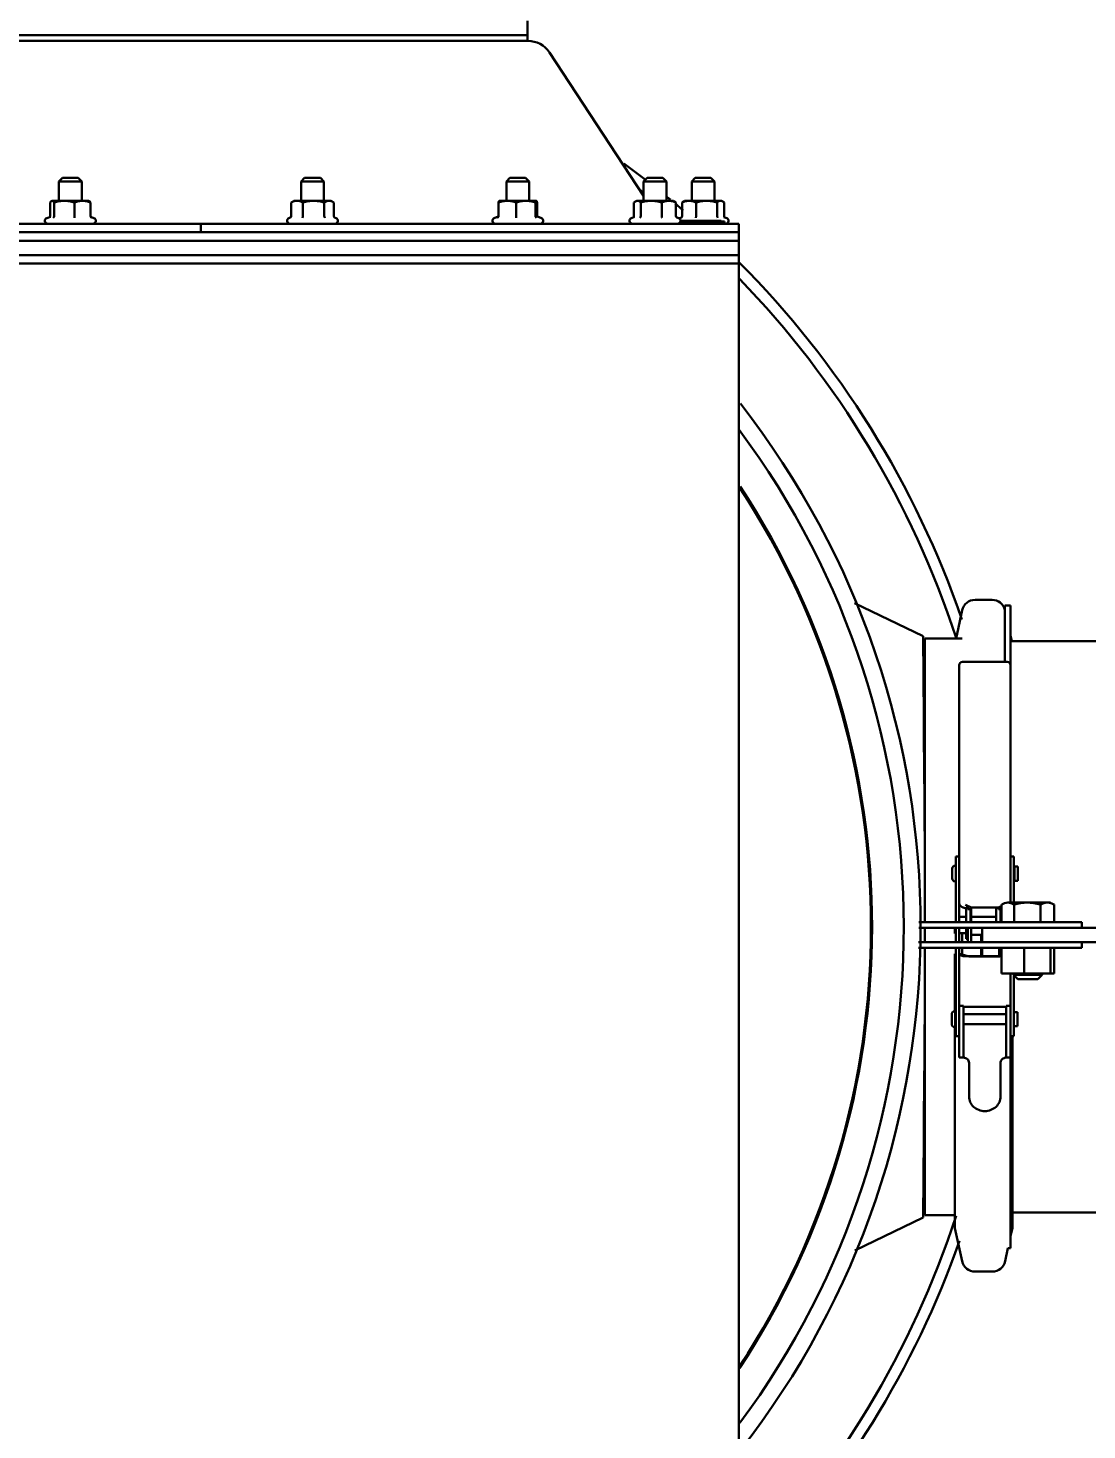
# Model space of a CAD drawing. Header units: millimetres. Extents: x 6781 to 13993, y -7973 to 4183.
# Drawn here: x 7442 to 7812.7, y -7723.7 to -7232.8 of the extents above; entities that cross this region are included whole.
import ezdxf

# ---------------------------------------------------------------- set-up
doc = ezdxf.new("R2010")
doc.units = ezdxf.units.MM
doc.header["$LTSCALE"] = 307.34
doc.header["$PDMODE"] = 3
doc.header["$PDSIZE"] = 8
doc.layers.get('0').update_dxf_attribs({"linetype": 'CONTINUOUS'})
doc.layers.get('Defpoints').update_dxf_attribs({"linetype": 'CONTINUOUS'})
doc.styles.get("Standard").update_dxf_attribs({"font": 'calibri.ttf'})
doc.dimstyles.get("Standard").update_dxf_attribs({"dimtxt": 35, "dimasz": 35, "dimexe": 1.5, "dimexo": 1, "dimtad": 1, "dimdsep": 46, "dimtxsty": 'Standard', "dimblk": '_FILLED', "dimblk1": '_FILLED', "dimblk2": '_FILLED', "dimcen": 0.09, "dimazin": 2, "dimtol": 1, "dimtp": 0.01, "dimtm": 0.01, "dimtfac": 1, "dimtofl": 0, "dimtmove": 0, "dimatfit": 3, "dimldrblk": '_FILLED', "dimfxl": 1, "dimtolj": 1, "dimarcsym": 0})

# ---------------------------------------------------------------- blocks, each defined once
blk = doc.blocks.new('_FILLED')
at = {"color": 0, "linetype": 'ByBlock'}
blk.add_solid([(0, 0), (-1, 0.214), (-1, -0.214)], dxfattribs=at)
blk = doc.blocks.new('*D1042')
at = {"color": 0, "linetype": 'Continuous', "lineweight": -2}
for p, q in [((7774.38, -7135.33), (6961.27, -7135.33)), ((6962.77, -7170.33), (6962.77, -7446.3)), ((6962.77, -7759.38), (6962.77, -7483.41)), ((7466.8, -7794.38), (6961.27, -7794.38))]:
    blk.add_line(p, q, dxfattribs=at)
at = {"layer": 'Defpoints', "color": 0}
for p in [(6962.77, -7135.33), (7775.38, -7135.33), (7467.8, -7794.38)]:
    blk.add_point(p, dxfattribs=at)
at = {"color": 0, "linetype": 'ByBlock', "lineweight": -2, "xscale": 35, "yscale": 35, "zscale": 35}
for p, rotation in [((6962.77, -7135.33), 90), ((6962.77, -7794.38), 270)]:
    blk.add_blockref('_FILLED', p, dxfattribs=dict(at, rotation=rotation))
at = {"color": 0, "lineweight": 30, "insert": (6962.77, -7464.85), "char_height": 35, "attachment_point": 5}
blk.add_mtext('\\A1;\\A1;BVNO-660', dxfattribs=at)
blk = doc.blocks.new('*D1043')
at = {"color": 0, "linetype": 'Continuous', "lineweight": -2}
for p, q in [((7831.24, -7135.33), (8191.96, -7135.33)), ((8190.46, -7170.33), (8190.46, -7488.05)), ((8190.46, -7842.54), (8190.46, -7524.81)), ((7457.95, -7877.54), (8191.96, -7877.54))]:
    blk.add_line(p, q, dxfattribs=at)
at = {"layer": 'Defpoints', "color": 0}
for p in [(7830.24, -7135.33), (8190.46, -7135.33), (7456.95, -7877.54)]:
    blk.add_point(p, dxfattribs=at)
at = {"color": 0, "linetype": 'ByBlock', "lineweight": -2, "xscale": 35, "yscale": 35, "zscale": 35}
for p, rotation in [((8190.46, -7135.33), 90), ((8190.46, -7877.54), 270)]:
    blk.add_blockref('_FILLED', p, dxfattribs=dict(at, rotation=rotation))
at = {"color": 0, "lineweight": 30, "insert": (8190.46, -7506.43), "char_height": 35, "attachment_point": 5}
blk.add_mtext('\\A1;\\A1;742', dxfattribs=at)

msp = doc.modelspace()

# ---------------------------------------------------------------- linework, layer by layer
at = {"color": 7, "linetype": 'Continuous', "lineweight": 30}
for p, q in [((7616.81696, -7237.32566), (7616.81696, -7230.32566)), ((7296.81696, -7235.32566), (7616.81696, -7235.32566)), ((7616.96017, -7237.32566), (7296.67374, -7237.32566)), ((7624.48299, -7241.38529), (7657.45627, -7291.59461)), ((7454.06696, -7285.32566), (7452.81696, -7286.57566)), ((7460.81696, -7286.57566), (7452.81696, -7286.57566)), ((7452.81696, -7286.57566), (7452.81696, -7293.32566)), ((7459.56696, -7285.32566), (7454.06696, -7285.32566)), ((7459.56696, -7285.32566), (7460.81696, -7286.57566)), ((7460.81696, -7286.57566), (7460.81696, -7293.32566)), ((7538.83134, -7285.32566), (7537.58134, -7286.57566)), ((7545.58134, -7286.57566), (7537.58134, -7286.57566)), ((7537.58134, -7286.57566), (7537.58134, -7293.32566)), ((7544.33134, -7285.32566), (7538.83134, -7285.32566)), ((7544.33134, -7285.32566), (7545.58134, -7286.57566)), ((7545.58134, -7286.57566), (7545.58134, -7293.32566)), ((7610.69111, -7285.32566), (7609.44111, -7286.57566)), ((7617.44111, -7286.57566), (7609.44111, -7286.57566)), ((7609.44111, -7286.57566), (7609.44111, -7293.32566)), ((7616.19111, -7285.32566), (7610.69111, -7285.32566)), ((7616.19111, -7285.32566), (7617.44111, -7286.57566)), ((7617.44111, -7286.57566), (7617.44111, -7293.32566)), ((7658.70627, -7285.32566), (7657.45627, -7286.57566)), ((7665.45627, -7286.57566), (7657.45627, -7286.57566)), ((7657.45627, -7286.57566), (7657.45627, -7293.32566)), ((7664.20627, -7285.32566), (7658.70627, -7285.32566)), ((7664.20627, -7285.32566), (7665.45627, -7286.57566)), ((7665.45627, -7286.57566), (7665.45627, -7293.32566)), ((7675.56696, -7285.32566), (7674.31696, -7286.57566)), ((7682.31696, -7286.57566), (7674.31696, -7286.57566)), ((7674.31696, -7286.57566), (7674.31696, -7293.32566)), ((7681.06696, -7285.32566), (7675.56696, -7285.32566)), ((7681.06696, -7285.32566), (7682.31696, -7286.57566)), ((7682.31696, -7286.57566), (7682.31696, -7293.32566)), ((7449.72576, -7298.71859), (7449.72576, -7293.90621)), ((7450.31695, -7293.32566), (7450.19814, -7293.39425)), ((7463.31695, -7293.32566), (7450.31695, -7293.32566)), ((7451.14152, -7298.71859), (7451.14152, -7293.90621)), ((7458.23271, -7298.71859), (7458.23271, -7293.90621)), ((7463.31695, -7293.32566), (7463.43577, -7293.39425)), ((7463.90815, -7298.71859), (7463.90815, -7293.90621)), ((7534.08878, -7293.90621), (7534.31015, -7293.77074)), ((7534.08878, -7298.71859), (7534.08878, -7293.90621)), ((7535.08133, -7293.32566), (7534.31016, -7293.77089)), ((7548.08133, -7293.32566), (7535.08133, -7293.32566)), ((7538.21746, -7298.71859), (7538.21746, -7293.90621)), ((7545.71002, -7298.71859), (7545.71002, -7293.90621)), ((7548.08133, -7293.32566), (7548.85251, -7293.77089)), ((7549.07389, -7293.90621), (7548.85252, -7293.77074)), ((7549.07389, -7298.71859), (7549.07389, -7293.90621)), ((7606.68787, -7298.71859), (7606.68787, -7293.90621)), ((7606.94111, -7293.32566), (7606.92421, -7293.33541)), ((7619.92425, -7293.32566), (7606.94111, -7293.32566)), ((7612.90092, -7298.71859), (7612.90092, -7293.90621)), ((7619.65416, -7298.71859), (7619.65416, -7293.90621)), ((7619.95801, -7293.33556), (7619.92425, -7293.32566)), ((7620.19435, -7298.71859), (7620.19435, -7293.90621)), ((7654.10474, -7298.71859), (7654.10474, -7293.90621)), ((7654.95627, -7293.32566), (7654.60715, -7293.52722)), ((7667.95627, -7293.32566), (7654.95627, -7293.32566)), ((7656.47047, -7298.71859), (7656.47047, -7293.90621)), ((7663.82201, -7298.71859), (7663.82201, -7293.90621)), ((7667.95628, -7293.32566), (7668.3054, -7293.52722)), ((7668.80781, -7298.71859), (7668.80781, -7293.90621)), ((7670.94614, -7298.71859), (7670.94614, -7293.90621)), ((7671.81696, -7293.32566), (7671.43715, -7293.54494)), ((7684.81696, -7293.32566), (7671.81696, -7293.32566)), ((7675.85764, -7298.71859), (7675.85764, -7293.90621)), ((7683.22845, -7298.71859), (7683.22845, -7293.90621)), ((7684.81696, -7293.32566), (7685.19677, -7293.54494)), ((7685.68778, -7298.71859), (7685.68778, -7293.90621)), ((7449.85957, -7298.89213), (7448.57058, -7299.36128)), ((7449.85986, -7298.89307), (7449.86272, -7298.89202)), ((7463.97459, -7298.96502), (7465.06332, -7299.36128)), ((7549.24044, -7299.14753), (7549.82771, -7299.36128)), ((7606.59381, -7298.85206), (7605.19474, -7299.36128)), ((7606.595, -7298.8519), (7606.59388, -7298.85231)), ((7606.67718, -7298.80802), (7606.595, -7298.8519)), ((7620.28722, -7298.8519), (7620.28833, -7298.85231)), ((7620.28841, -7298.85206), (7621.68748, -7299.36128)), ((7654.25086, -7298.9824), (7653.2099, -7299.36128)), ((7668.98864, -7299.10141), (7669.70265, -7299.36128)), ((7670.75026, -7299.1139), (7670.07059, -7299.36128)), ((7685.55448, -7298.99492), (7685.55511, -7298.99515)), ((7685.55521, -7298.99435), (7686.56333, -7299.36128)), ((7690.81696, -7301.32566), (7222.81696, -7301.32566)), ((7502.46809, -7301.32566), (7502.46809, -7304.32566)), ((7533.73402, -7299.21604), (7533.33496, -7299.36128)), ((7533.68315, -7299.23954), (7533.7058, -7299.23084)), ((7669.10725, -7299.19356), (7669.20579, -7299.23953)), ((7670.34258, -7300.52566), (7685.81571, -7300.52566)), ((7670.36311, -7300.32566), (7684.66904, -7300.32566)), ((7670.5471, -7299.23954), (7670.63725, -7299.19841)), ((7678.9281, -7300.32566), (7678.9281, -7300.52566)), ((7679.75583, -7301.32566), (7679.75583, -7300.52566)), ((7684.66904, -7300.32566), (7684.66904, -7300.52566)), ((7685.81571, -7301.32566), (7685.81571, -7300.52566)), ((7690.81696, -7312.32566), (7690.81696, -7301.32566)), ((7222.81696, -7304.32566), (7690.81696, -7304.32566)), ((7222.81696, -7307.32566), (7690.81696, -7307.32566)), ((7690.82467, -7312.32566), (7222.80924, -7312.32566)), ((7690.82467, -7312.32566), (7690.82467, -7315.32566)), ((7222.80924, -7315.32566), (7690.82467, -7315.32566)), ((7690.81696, -7776.27435), (7690.81696, -7315.32566)), ((7731.25805, -7434.16097), (7755.32444, -7445.73358)), ((7779.52521, -7433.04897), (7773.5087, -7433.04897)), ((7785.96696, -7435.03606), (7783.96696, -7435.03606)), ((7783.96696, -7435.03606), (7783.96696, -7454.77374)), ((7785.96696, -7435.03606), (7785.96696, -7522.86488)), ((7766.84354, -7446.53602), (7769.01613, -7436.66061)), ((7755.32457, -7445.73364), (7755.79839, -7502.76552)), ((7786.3899, -7447.443), (7785.96696, -7445.52051)), ((7768.96696, -7446.53602), (7755.96696, -7446.53602)), ((7755.96696, -7446.53602), (7755.96696, -7545.88462)), ((7767.92205, -7545.88462), (7767.92205, -7455.89383)), ((7769.12205, -7454.77374), (7784.72205, -7454.77374)), ((7785.92205, -7539.03067), (7785.92205, -7455.89383)), ((7766.72205, -7522.86488), (7767.92205, -7522.86488)), ((7766.72205, -7522.86488), (7766.72205, -7545.88462)), ((7785.92205, -7522.86488), (7787.12205, -7522.86488)), ((7787.12205, -7539.03165), (7787.12205, -7522.86488)), ((7765.52205, -7527.11488), (7765.52205, -7530.61488)), ((7766.52205, -7526.11488), (7766.67205, -7526.11488)), ((7766.67205, -7526.11488), (7766.7074, -7526.12952)), ((7787.27205, -7527.11488), (7787.12205, -7527.11488)), ((7787.27205, -7527.11488), (7787.3074, -7527.10023)), ((7787.3074, -7527.10023), (7787.32205, -7527.06488)), ((7787.33669, -7526.37952), (7787.32205, -7526.41488)), ((7787.32205, -7526.41488), (7787.32205, -7531.31488)), ((7787.37205, -7526.36488), (7787.33669, -7526.37952)), ((7788.47205, -7526.36488), (7787.37205, -7526.36488)), ((7788.5074, -7526.37952), (7788.47205, -7526.36488)), ((7788.52205, -7526.41488), (7788.5074, -7526.37952)), ((7788.52205, -7531.31488), (7788.52205, -7526.41488)), ((7766.52205, -7531.61488), (7766.67205, -7531.61488)), ((7766.67205, -7531.61488), (7766.7074, -7531.60023)), ((7787.27205, -7530.61488), (7787.12205, -7530.61488)), ((7787.27205, -7530.61488), (7787.3074, -7530.62952)), ((7787.3074, -7530.62952), (7787.32205, -7530.66488)), ((7787.33669, -7531.35023), (7787.32205, -7531.31488)), ((7787.37205, -7531.36488), (7787.33669, -7531.35023)), ((7788.47205, -7531.36488), (7787.37205, -7531.36488)), ((7788.5074, -7531.35023), (7788.47205, -7531.36488)), ((7788.52205, -7531.31488), (7788.5074, -7531.35023)), ((7791.78277, -7539.03303), (7784.9506, -7539.0297)), ((7767.97205, -7544.01506), (7767.93669, -7544.00041)), ((7770.39769, -7544.01506), (7767.97205, -7544.01506)), ((7769.39944, -7540.75754), (7769.39825, -7540.75724)), ((7770.39769, -7540.64323), (7770.39769, -7545.86212)), ((7770.92205, -7541.02047), (7770.92205, -7541.35472)), ((7771.89769, -7541.35472), (7770.92205, -7541.35472)), ((7771.89769, -7545.86212), (7771.89769, -7541.35472)), ((7772.12205, -7545.88462), (7772.12205, -7540.72822)), ((7780.89769, -7544.01506), (7772.12205, -7544.01506)), ((7772.51096, -7540.8064), (7781.33314, -7540.8064)), ((7780.89769, -7540.8064), (7780.89769, -7545.86212)), ((7781.72205, -7540.72822), (7781.72205, -7541.35472)), ((7782.39769, -7541.35472), (7781.72205, -7541.35472)), ((7782.39769, -7545.86212), (7782.39769, -7541.35472)), ((7782.73596, -7539.741), (7782.84774, -7539.67444)), ((7782.73596, -7539.741), (7782.73596, -7545.87646)), ((7787.16525, -7539.74747), (7787.16525, -7545.88294)), ((7775.97101, -7547.88462), (7753.78937, -7547.88462)), ((7766.45432, -7549.83191), (7766.45432, -7547.88462)), ((7766.72205, -7547.88462), (7766.72205, -7552.88462)), ((7767.92205, -7547.88462), (7767.92205, -7552.88462)), ((7770.39769, -7547.88462), (7770.39769, -7551.76506)), ((7770.92205, -7547.97929), (7770.92205, -7552.81272)), ((7772.12205, -7552.81272), (7772.12205, -7547.88462)), ((7777.97101, -7547.89261), (7775.97101, -7547.89101)), ((7775.97101, -7547.89101), (7775.97101, -7552.89101)), ((7753.71683, -7552.88462), (7775.97101, -7552.88462)), ((7766.45432, -7549.83191), (7766.72205, -7549.82219)), ((7767.92205, -7549.77865), (7769.01613, -7549.73894)), ((7768.01696, -7549.83465), (7767.92205, -7549.83449)), ((7770.39769, -7549.74826), (7768.01696, -7549.83465)), ((7768.96696, -7549.80018), (7768.96696, -7552.88462)), ((7770.92205, -7551.76506), (7770.39769, -7551.76506)), ((7775.97101, -7550.32274), (7772.12205, -7550.32274)), ((7775.63362, -7550.32274), (7775.63362, -7552.88462)), ((7777.97101, -7552.8926), (7775.97101, -7552.89101)), ((7755.96696, -7554.88462), (7755.96696, -7648.53602)), ((7766.45432, -7556.9723), (7766.72205, -7556.96867)), ((7766.72205, -7557.04749), (7766.45432, -7556.9723)), ((7766.45432, -7556.9723), (7766.45432, -7577.10954)), ((7766.72205, -7554.88462), (7766.72205, -7585.85954)), ((7767.92205, -7585.85954), (7767.92205, -7554.88462)), ((7767.92205, -7556.95235), (7768.01696, -7556.95106)), ((7769.01613, -7557.69177), (7767.92205, -7557.3845)), ((7768.01696, -7556.95106), (7770.57876, -7557.67053)), ((7768.96696, -7554.88462), (7768.96696, -7557.21786)), ((7779.52521, -7557.81606), (7773.5087, -7557.81606)), ((7773.5087, -7557.91491), (7779.52521, -7557.91491)), ((7775.63362, -7554.88462), (7775.63362, -7557.81606)), ((7775.96696, -7557.81606), (7775.96696, -7554.88462)), ((7781.96696, -7554.88462), (7781.96696, -7557.73549)), ((7782.45515, -7557.67053), (7782.75639, -7557.58593)), ((7782.75639, -7554.87974), (7782.75639, -7563.87973)), ((7790.72793, -7554.88456), (7790.72793, -7563.88455)), ((7782.75639, -7563.87973), (7790.72793, -7563.88455)), ((7785.92205, -7563.88165), (7785.92205, -7585.85954)), ((7786.97101, -7564.37663), (7786.97101, -7563.87663)), ((7789.36981, -7564.38004), (7786.97101, -7564.37664)), ((7786.97101, -7564.37664), (7788.47101, -7565.87663)), ((7787.12205, -7585.85954), (7787.12205, -7564.52767)), ((7790.15017, -7565.87902), (7788.47316, -7565.87663)), ((7793.15061, -7564.38051), (7789.36981, -7564.38004)), ((7765.32205, -7578.10954), (7765.32205, -7581.60954)), ((7766.32205, -7577.10954), (7766.47205, -7577.10954)), ((7766.47205, -7577.10954), (7766.5074, -7577.12418)), ((7766.5074, -7577.12418), (7766.52205, -7577.15954)), ((7766.52205, -7582.55954), (7766.52205, -7577.15954)), ((7766.53669, -7578.09489), (7766.52205, -7578.05954)), ((7766.57205, -7578.10954), (7766.53669, -7578.09489)), ((7766.72205, -7578.10954), (7766.57205, -7578.10954)), ((7769.41061, -7575.18913), (7767.92205, -7575.18913)), ((7769.41061, -7592.7615), (7769.41061, -7575.18913)), ((7784.41061, -7578.10954), (7769.41061, -7578.10954)), ((7769.91061, -7575.56821), (7783.91061, -7575.56821)), ((7785.91061, -7575.18913), (7784.41061, -7575.18913)), ((7784.41061, -7575.18913), (7784.41061, -7592.7615)), ((7787.17205, -7577.35954), (7787.13669, -7577.37418)), ((7788.27205, -7577.35954), (7787.17205, -7577.35954)), ((7788.3074, -7577.37418), (7788.27205, -7577.35954)), ((7788.32205, -7577.40954), (7788.3074, -7577.37418)), ((7788.32205, -7582.30954), (7788.32205, -7577.40954)), ((7766.32205, -7582.60954), (7766.47205, -7582.60954)), ((7766.45432, -7582.60954), (7766.45432, -7652.99275)), ((7766.47205, -7582.60954), (7766.5074, -7582.59489)), ((7766.5074, -7582.59489), (7766.52205, -7582.55954)), ((7766.53669, -7581.62418), (7766.52205, -7581.65954)), ((7766.57205, -7581.60954), (7766.53669, -7581.62418)), ((7766.72205, -7581.60954), (7766.57205, -7581.60954)), ((7784.41061, -7581.60954), (7769.41061, -7581.60954)), ((7787.17205, -7582.35954), (7787.13669, -7582.34489)), ((7788.27205, -7582.35954), (7787.17205, -7582.35954)), ((7788.3074, -7582.34489), (7788.27205, -7582.35954)), ((7788.32205, -7582.30954), (7788.3074, -7582.34489)), ((7766.72205, -7585.85954), (7767.92205, -7585.85954)), ((7767.91061, -7585.85476), (7767.91061, -7593.31586)), ((7785.91061, -7593.31586), (7785.91061, -7585.85954)), ((7785.92205, -7585.85954), (7787.12205, -7585.85954)), ((7785.96696, -7585.85954), (7785.96696, -7660.0371)), ((7786.57959, -7585.85954), (7786.57959, -7652.99275)), ((7755.79335, -7593.23201), (7755.3246, -7649.33839)), ((7767.91061, -7593.31586), (7769.91061, -7593.31586)), ((7783.91061, -7593.31586), (7785.91061, -7593.31586)), ((7771.41061, -7595.18207), (7771.41061, -7606.96041)), ((7782.41061, -7606.96041), (7782.41061, -7595.18207)), ((7755.32444, -7649.33846), (7731.47984, -7660.80443)), ((7766.45432, -7648.53602), (7755.96696, -7648.53602)), ((7766.45432, -7652.99275), (7769.01613, -7664.63734)), ((7786.57959, -7652.99275), (7785.96696, -7655.77744)), ((7785.03008, -7660.03598), (7784.01778, -7664.63734)), ((7785.03008, -7660.03598), (7785.96696, -7660.03598)), ((7773.5087, -7668.24897), (7779.52521, -7668.24897))]:
    msp.add_line(p, q, dxfattribs=at)
at = {"linetype": 'Continuous', "lineweight": 30}
for p, q in [((7786.41037, -7447.53605), (7855.9456, -7447.53605)), ((7798.80318, -7539.02996), (7791.78277, -7539.03303)), ((7799.81414, -7539.0279), (7798.80318, -7539.02996)), ((7799.97088, -7539.02656), (7799.81414, -7539.0279)), ((7801.08051, -7539.66643), (7801.20605, -7539.74134)), ((7796.4003, -7539.74764), (7796.4003, -7545.88311)), ((7801.20605, -7545.87681), (7801.20605, -7539.74134)), ((7807.83101, -7545.88462), (7753.81839, -7545.88462)), ((7777.97101, -7547.89261), (7833.38608, -7547.89261)), ((7810.83101, -7545.88223), (7807.83101, -7545.88462)), ((7810.83101, -7547.88223), (7810.83101, -7545.88223)), ((7833.38608, -7552.8926), (7777.97101, -7552.8926)), ((7810.83101, -7554.88222), (7810.83101, -7552.88222)), ((7807.83101, -7554.88462), (7753.68782, -7554.88462)), ((7799.94255, -7563.88145), (7799.94255, -7554.88146)), ((7801.18563, -7563.87353), (7801.18563, -7554.87353)), ((7807.83101, -7554.88462), (7810.83101, -7554.88222)), ((7790.72793, -7563.88455), (7799.94255, -7563.88145)), ((7796.97101, -7564.37663), (7796.97101, -7563.87663)), ((7799.94255, -7563.88145), (7801.18563, -7563.87353)), ((7795.46874, -7565.87663), (7790.15017, -7565.87902)), ((7796.24084, -7564.37871), (7793.15061, -7564.38051)), ((7796.971, -7564.37664), (7795.471, -7565.87663)), ((7796.971, -7564.37664), (7796.24084, -7564.37871)), ((7855.9456, -7647.53599), (7786.57959, -7647.53599))]:
    msp.add_line(p, q, dxfattribs=at)
at = {"color": 7, "linetype": 'Continuous', "lineweight": 30}
for points in [[(7620.28722, -7298.8519), (7620.19665, -7298.80354), (7620.16624, -7298.77678)], [(7755.33329, -7446.75478), (7755.54076, -7470.44998), (7755.6286, -7480.69474), (7755.72237, -7492.29769), (7755.79757, -7502.82935)], [(7769.39806, -7540.75646), (7769.35464, -7540.74512), (7769.2948, -7540.72773), (7769.22993, -7540.70651), (7769.16386, -7540.68226), (7769.09708, -7540.65496), (7769.02902, -7540.6241), (7768.95913, -7540.58907), (7768.88844, -7540.55001), (7768.81711, -7540.50659), (7768.74573, -7540.45873), (7768.67481, -7540.40638), (7768.60482, -7540.34951), (7768.53627, -7540.28823), (7768.46964, -7540.2227), (7768.40495, -7540.15267), (7768.34196, -7540.07732), (7768.28127, -7539.9966), (7768.2236, -7539.91067), (7768.16962, -7539.81985), (7768.11993, -7539.72453), (7768.0749, -7539.6248), (7768.03492, -7539.52096), (7768.00033, -7539.41323), (7767.97153, -7539.3019), (7767.94892, -7539.18734), (7767.93294, -7539.06995), (7767.92396, -7538.95021), (7767.92205, -7538.86373)], [(7770.39769, -7541.35523), (7769.98969, -7541.01129), (7769.39944, -7540.75754)], [(7755.7925, -7593.14584), (7755.72483, -7602.65576), (7755.63094, -7614.26621), (7755.54249, -7624.52728), (7755.46641, -7633.21247), (7755.40502, -7640.15073), (7755.36083, -7645.21143), (7755.33383, -7648.29531)]]:
    msp.add_lwpolyline(points, dxfattribs=at)
for centre, radius, start, end in [((7616.96017, -7246.32566), 9, 33.2935633, 90), ((7456.95772, -7547.53602), 330, 52.4544557, 54.0779567), ((7456.95772, -7547.53602), 326, 52.0235678, 52.3500346), ((7456.95772, -7547.53602), 330, 50.4999178, 50.7441617), ((7606.18008, -7298.71807), 0.50781, 349.7317627, 359.9657483), ((7620.70489, -7298.71804), 0.51054, 180.0367091, 190.215234), ((7456.95772, -7547.53602), 330, 49.474381, 50.1333626), ((7670.32303, -7298.6262), 0.65274, 298.7668377, 311.2118982), ((7448.91695, -7300.31293), 1.01272, 110, 270), ((7464.71695, -7300.31293), 1.01272, 270, 70), ((7533.68133, -7300.31293), 1.01272, 110, 270), ((7533.44716, -7298.59218), 0.68904, 292.04558, 294.6931343), ((7549.48133, -7300.31293), 1.01272, 270, 70), ((7605.54111, -7300.31293), 1.01272, 110, 270), ((7621.34111, -7300.31293), 1.01272, 270, 70), ((7653.55627, -7300.31293), 1.01272, 110, 270), ((7669.35627, -7300.31293), 1.01272, 270, 70), ((7670.41696, -7300.31293), 1.01272, 110, 121.6735036), ((7686.21696, -7300.31293), 1.01272, 270, 70), ((7456.95772, -7547.53602), 330, 19.0345091, 44.8628658), ((7456.95772, -7547.53602), 326, 18.0872727, 44.1101554), ((7456.95772, -7547.53602), 297.5, 321.949428, 38.0106308), ((7456.95772, -7547.53602), 291.6, 323.4368163, 36.6398857), ((7456.95772, -7547.53602), 280.49174, 326.5780758, 33.3563896), ((7456.95772, -7547.53602), 280.1, 326.7076797, 33.2322042), ((7773.5087, -7437.64897), 4.6, 90, 167.5925815), ((7779.52521, -7437.64897), 4.6, 14.2492115, 90), ((7766.52205, -7527.11488), 1, 90, 180), ((7766.52205, -7530.61488), 1, 180, 270), ((7766.32205, -7578.10954), 1, 90, 180), ((7766.32205, -7581.60954), 1, 180, 270), ((7784.41189, -7595.45263), 2.13677, 90.0344621, 102.1390735), ((7456.95772, -7547.53602), 326, 315.8924592, 341.9100541), ((7456.95772, -7547.53602), 330, 315.9497713, 340.5393212), ((7773.5087, -7663.64897), 4.6, 192.4074185, 270), ((7779.52521, -7663.64897), 4.6, 270, 347.5925815)]:
    msp.add_arc(centre, radius, start, end, dxfattribs=at)
for points, knots in [([(7450.19814, -7293.3945), (7450.10805, -7293.44659), (7449.93329, -7293.60831), (7449.79659, -7293.79781), (7449.72576, -7293.90621)], [0, 0, 0, 0, 0.445559885, 1, 1, 1, 1]), ([(7450.43364, -7293.32566), (7450.41392, -7293.32566), (7450.33152, -7293.33177), (7450.25237, -7293.36315), (7450.19814, -7293.3945)], [0, 0, 0, 0, 0.239383995, 1, 1, 1, 1]), ([(7451.14152, -7293.90621), (7451.0875, -7293.82354), (7450.98001, -7293.67312), (7450.77129, -7293.44297), (7450.56385, -7293.32566), (7450.43364, -7293.32566)], [0, 0, 0, 0, 0.31464845, 0.585130456, 1, 1, 1, 1]), ([(7454.68712, -7293.32566), (7454.08752, -7293.32566), (7452.88482, -7293.43789), (7451.71664, -7293.73049), (7451.14152, -7293.90621)], [0, 0, 0, 0, 0.499259332, 1, 1, 1, 1]), ([(7458.23271, -7293.90621), (7457.65759, -7293.73049), (7456.48943, -7293.43776), (7455.28671, -7293.32566), (7454.68712, -7293.32566)], [0, 0, 0, 0, 0.500741163, 1, 1, 1, 1]), ([(7461.07043, -7293.32566), (7460.58952, -7293.32566), (7459.6178, -7293.43928), (7458.68928, -7293.73191), (7458.23271, -7293.90621)], [0, 0, 0, 0, 0.49597709, 1, 1, 1, 1]), ([(7463.90815, -7293.90621), (7463.45158, -7293.73191), (7462.52302, -7293.43947), (7461.55134, -7293.32566), (7461.07043, -7293.32566)], [0, 0, 0, 0, 0.504019953, 1, 1, 1, 1]), ([(7463.43577, -7293.3945), (7463.52585, -7293.44659), (7463.70061, -7293.60831), (7463.83732, -7293.79781), (7463.90815, -7293.90621)], [0, 0, 0, 0, 0.445559885, 1, 1, 1, 1]), ([(7536.15312, -7293.32566), (7535.80145, -7293.32566), (7535.07895, -7293.444), (7534.41508, -7293.73498), (7534.08878, -7293.90621)], [0, 0, 0, 0, 0.488321819, 1, 1, 1, 1]), ([(7538.21746, -7293.90621), (7537.89118, -7293.73498), (7537.22725, -7293.44418), (7536.5048, -7293.32566), (7536.15312, -7293.32566)], [0, 0, 0, 0, 0.511669843, 1, 1, 1, 1]), ([(7541.96374, -7293.32566), (7541.33047, -7293.32566), (7540.06194, -7293.43753), (7538.82611, -7293.73021), (7538.21746, -7293.90621)], [0, 0, 0, 0, 0.499880318, 1, 1, 1, 1]), ([(7545.71002, -7293.90621), (7545.10137, -7293.73021), (7543.86556, -7293.4374), (7542.59702, -7293.32566), (7541.96374, -7293.32566)], [0, 0, 0, 0, 0.500119873, 1, 1, 1, 1]), ([(7547.39195, -7293.32566), (7547.10383, -7293.32566), (7546.50241, -7293.44887), (7545.97165, -7293.73769), (7545.71002, -7293.90621)], [0, 0, 0, 0, 0.480745003, 1, 1, 1, 1]), ([(7548.8525, -7293.77095), (7548.62315, -7293.63864), (7548.15598, -7293.41584), (7547.64063, -7293.32566), (7547.39195, -7293.32566)], [0, 0, 0, 0, 0.515682263, 1, 1, 1, 1]), ([(7609.7944, -7293.32566), (7609.26845, -7293.32566), (7608.20922, -7293.43838), (7607.18953, -7293.73127), (7606.68787, -7293.90621)], [0, 0, 0, 0, 0.497473991, 1, 1, 1, 1]), ([(7606.68787, -7293.90621), (7606.72026, -7293.77629), (7606.76692, -7293.60159), (7606.85192, -7293.41279), (7606.89873, -7293.35032), (7606.92421, -7293.3355)], [0, 0, 0, 0, 0.642391609, 0.858612161, 1, 1, 1, 1]), ([(7612.90092, -7293.90621), (7612.39927, -7293.73127), (7611.37953, -7293.43858), (7610.32034, -7293.32566), (7609.7944, -7293.32566)], [0, 0, 0, 0, 0.502524121, 1, 1, 1, 1]), ([(7616.27754, -7293.32566), (7615.7063, -7293.32566), (7614.55893, -7293.43825), (7613.44779, -7293.73076), (7612.90092, -7293.90621)], [0, 0, 0, 0, 0.498652265, 1, 1, 1, 1]), ([(7619.65416, -7293.90621), (7619.10729, -7293.73076), (7617.99617, -7293.43812), (7616.84878, -7293.32566), (7616.27754, -7293.32566)], [0, 0, 0, 0, 0.501348526, 1, 1, 1, 1]), ([(7619.92425, -7293.32566), (7619.89779, -7293.32566), (7619.83498, -7293.37776), (7619.74307, -7293.57333), (7619.68999, -7293.76249), (7619.65416, -7293.90621)], [0, 0, 0, 0, 0.120531106, 0.325414127, 1, 1, 1, 1]), ([(7620.19435, -7293.90621), (7620.16195, -7293.77629), (7620.11529, -7293.60159), (7620.03029, -7293.41279), (7619.98349, -7293.35032), (7619.95801, -7293.3355)], [0, 0, 0, 0, 0.642391609, 0.858612161, 1, 1, 1, 1]), ([(7654.60716, -7293.52742), (7654.56402, -7293.5523), (7654.38603, -7293.66402), (7654.22287, -7293.79802), (7654.10474, -7293.90621)], [0, 0, 0, 0, 0.237148951, 1, 1, 1, 1]), ([(7655.28761, -7293.32566), (7655.23043, -7293.32566), (7654.99197, -7293.3441), (7654.76402, -7293.43695), (7654.60716, -7293.52742)], [0, 0, 0, 0, 0.23997508, 1, 1, 1, 1]), ([(7656.47047, -7293.90621), (7656.2929, -7293.74358), (7655.94007, -7293.46246), (7655.49362, -7293.32566), (7655.28761, -7293.32566)], [0, 0, 0, 0, 0.538913794, 1, 1, 1, 1]), ([(7660.14624, -7293.32566), (7659.5248, -7293.32566), (7658.27933, -7293.43709), (7657.06735, -7293.7303), (7656.47047, -7293.90621)], [0, 0, 0, 0, 0.499672251, 1, 1, 1, 1]), ([(7663.82201, -7293.90621), (7663.22513, -7293.7303), (7662.01312, -7293.43728), (7660.76768, -7293.32566), (7660.14624, -7293.32566)], [0, 0, 0, 0, 0.50032744, 1, 1, 1, 1]), ([(7666.31491, -7293.32566), (7665.8917, -7293.32566), (7665.03177, -7293.44141), (7664.22058, -7293.73301), (7663.82201, -7293.90621)], [0, 0, 0, 0, 0.49337527, 1, 1, 1, 1]), ([(7668.80781, -7293.90621), (7668.40924, -7293.733), (7667.59808, -7293.44129), (7666.73812, -7293.32566), (7666.31491, -7293.32566)], [0, 0, 0, 0, 0.506628071, 1, 1, 1, 1]), ([(7668.30539, -7293.52742), (7668.34853, -7293.5523), (7668.52652, -7293.66402), (7668.68968, -7293.79802), (7668.80781, -7293.90621)], [0, 0, 0, 0, 0.237148951, 1, 1, 1, 1]), ([(7673.40189, -7293.32566), (7672.98489, -7293.32566), (7672.13683, -7293.44108), (7671.33847, -7293.73314), (7670.94614, -7293.90621)], [0, 0, 0, 0, 0.493017324, 1, 1, 1, 1]), ([(7670.94614, -7293.90621), (7670.98603, -7293.87107), (7671.14099, -7293.73956), (7671.3071, -7293.62033), (7671.43717, -7293.54536)], [0, 0, 0, 0, 0.261523602, 1, 1, 1, 1]), ([(7675.85764, -7293.90621), (7675.46531, -7293.73314), (7674.66691, -7293.44126), (7673.81889, -7293.32566), (7673.40189, -7293.32566)], [0, 0, 0, 0, 0.506977623, 1, 1, 1, 1]), ([(7679.54304, -7293.32566), (7678.91998, -7293.32566), (7677.67135, -7293.43707), (7676.45612, -7293.73029), (7675.85764, -7293.90621)], [0, 0, 0, 0, 0.499701303, 1, 1, 1, 1]), ([(7683.22845, -7293.90621), (7682.62997, -7293.73029), (7681.41471, -7293.43726), (7680.16611, -7293.32566), (7679.54304, -7293.32566)], [0, 0, 0, 0, 0.50029841, 1, 1, 1, 1]), ([(7684.45812, -7293.32566), (7684.24445, -7293.32566), (7683.78375, -7293.46094), (7683.41382, -7293.7429), (7683.22845, -7293.90621)], [0, 0, 0, 0, 0.463768997, 1, 1, 1, 1]), ([(7685.19675, -7293.54531), (7685.13732, -7293.51105), (7684.90824, -7293.39221), (7684.64795, -7293.32566), (7684.45812, -7293.32566)], [0, 0, 0, 0, 0.265428434, 1, 1, 1, 1]), ([(7685.68778, -7293.90621), (7685.64788, -7293.87107), (7685.49292, -7293.73955), (7685.32682, -7293.62029), (7685.19675, -7293.54531)], [0, 0, 0, 0, 0.261517946, 1, 1, 1, 1]), ([(7451.14151, -7298.71837), (7451.14158, -7298.83009), (7451.08241, -7299.04343), (7450.92233, -7299.19715), (7450.83426, -7299.23954)], [0, 0, 0, 0, 0.533372519, 1, 1, 1, 1]), ([(7458.23271, -7298.71859), (7458.23266, -7298.82627), (7458.24652, -7299.00089), (7458.27779, -7299.17864), (7458.30936, -7299.23953)], [0, 0, 0, 0, 0.610888705, 1, 1, 1, 1]), ([(7533.73501, -7299.21821), (7533.83179, -7299.17371), (7534.00801, -7299.03909), (7534.08887, -7298.82429), (7534.08879, -7298.71837)], [0, 0, 0, 0, 0.501411341, 1, 1, 1, 1]), ([(7538.21746, -7298.71837), (7538.21752, -7298.82732), (7538.18981, -7299.01479), (7538.09653, -7299.18986), (7538.03535, -7299.23954)], [0, 0, 0, 0, 0.580264712, 1, 1, 1, 1]), ([(7545.71002, -7298.71859), (7545.70995, -7298.82831), (7545.74731, -7299.02323), (7545.86326, -7299.19304), (7545.93352, -7299.23953)], [0, 0, 0, 0, 0.565634984, 1, 1, 1, 1]), ([(7549.07388, -7298.71837), (7549.07383, -7298.79358), (7549.11347, -7298.94559), (7549.21084, -7299.06561), (7549.26764, -7299.11514)], [0, 0, 0, 0, 0.499476535, 1, 1, 1, 1]), ([(7606.32227, -7299.23954), (7606.35732, -7299.22536), (7606.49448, -7299.15422), (7606.60224, -7299.02695), (7606.64692, -7298.91955)], [0, 0, 0, 0, 0.245340047, 1, 1, 1, 1]), ([(7612.90091, -7298.71837), (7612.90095, -7298.82585), (7612.89641, -7298.9997), (7612.8846, -7299.17416), (7612.87168, -7299.23954)], [0, 0, 0, 0, 0.617271681, 1, 1, 1, 1]), ([(7619.65416, -7298.71859), (7619.65409, -7298.83115), (7619.72386, -7299.0501), (7619.89652, -7299.19821), (7619.9905, -7299.23953)], [0, 0, 0, 0, 0.522968137, 1, 1, 1, 1]), ([(7653.92674, -7299.10413), (7653.97943, -7299.05481), (7654.06905, -7298.93677), (7654.10478, -7298.79082), (7654.10474, -7298.71837)], [0, 0, 0, 0, 0.499028978, 1, 1, 1, 1]), ([(7656.20055, -7299.23954), (7656.23881, -7299.21858), (7656.39772, -7299.09154), (7656.47056, -7298.87545), (7656.47049, -7298.71837)], [0, 0, 0, 0, 0.217367445, 1, 1, 1, 1]), ([(7663.82199, -7298.71837), (7663.82201, -7298.82659), (7663.84269, -7299.00541), (7663.90251, -7299.18462), (7663.95008, -7299.23954)], [0, 0, 0, 0, 0.598309298, 1, 1, 1, 1]), ([(7668.80781, -7298.71859), (7668.80777, -7298.79105), (7668.84377, -7298.93696), (7668.93341, -7299.05494), (7668.98608, -7299.10426)], [0, 0, 0, 0, 0.500994284, 1, 1, 1, 1]), ([(7670.75308, -7299.11724), (7670.80976, -7299.06748), (7670.90683, -7298.94655), (7670.94618, -7298.79403), (7670.94615, -7298.71837)], [0, 0, 0, 0, 0.499185989, 1, 1, 1, 1]), ([(7675.72449, -7299.23954), (7675.77344, -7299.18518), (7675.83625, -7299.00609), (7675.85768, -7298.82665), (7675.85765, -7298.71837)], [0, 0, 0, 0, 0.403176591, 1, 1, 1, 1]), ([(7683.22844, -7298.71837), (7683.22843, -7298.77603), (7683.25242, -7298.97358), (7683.37013, -7299.17046), (7683.49435, -7299.23954)], [0, 0, 0, 0, 0.288599251, 1, 1, 1, 1]), ([(7685.68778, -7298.71859), (7685.68775, -7298.7942), (7685.72701, -7298.94661), (7685.82401, -7299.06747), (7685.88066, -7299.11718)], [0, 0, 0, 0, 0.500785193, 1, 1, 1, 1]), ([(7769.12205, -7454.77374), (7768.8153, -7454.77374), (7768.18723, -7454.9891), (7767.92205, -7455.60701), (7767.92205, -7455.89383)], [0, 0, 0, 0, 0.516791051, 1, 1, 1, 1]), ([(7785.92205, -7455.89383), (7785.92205, -7455.60698), (7785.65683, -7454.98907), (7785.02876, -7454.77374), (7784.72205, -7454.77374)], [0, 0, 0, 0, 0.483262287, 1, 1, 1, 1]), ([(7755.79839, -7502.76552), (7755.82139, -7506.19963), (7755.90931, -7520.57195), (7755.95552, -7534.94455), (7755.95891, -7545.88296)], [0, 0, 0, 0, 0.23893984, 1, 1, 1, 1]), ([(7784.9506, -7539.0297), (7785.07001, -7539.02985), (7785.31015, -7539.04397), (7785.54724, -7539.08415), (7785.66495, -7539.11027)], [0, 0, 0, 0, 0.497566715, 1, 1, 1, 1]), ([(7772.12205, -7540.72822), (7771.78304, -7540.60975), (7771.15797, -7540.24533), (7770.48861, -7539.97304), (7770.14254, -7539.8742)], [0, 0, 0, 0, 0.49944626, 1, 1, 1, 1]), ([(7770.14254, -7539.8742), (7770.3784, -7539.94166), (7770.78652, -7540.28806), (7770.92062, -7540.7805), (7770.92205, -7541.02047)], [0, 0, 0, 0, 0.50550005, 1, 1, 1, 1]), ([(7770.85846, -7540.94027), (7770.83688, -7540.90555), (7770.71651, -7540.76145), (7770.53684, -7540.68081), (7770.39769, -7540.64069)], [0, 0, 0, 0, 0.220122717, 1, 1, 1, 1]), ([(7769.01613, -7549.73894), (7769.08289, -7549.73652), (7769.53654, -7549.72619), (7769.99028, -7549.7228), (7770.3772, -7549.71994)], [0, 0, 0, 0, 0.147229212, 1, 1, 1, 1]), ([(7755.95487, -7554.90311), (7755.95087, -7558.20755), (7755.92446, -7570.98395), (7755.85812, -7583.76025), (7755.79335, -7593.23201)], [0, 0, 0, 0, 0.258636013, 1, 1, 1, 1]), ([(7773.5087, -7557.91491), (7772.54778, -7557.91491), (7771.24087, -7557.90022), (7769.747, -7557.79628), (7769.2055, -7557.74495), (7769.01613, -7557.69177)], [0, 0, 0, 0, 0.640259005, 0.868942977, 1, 1, 1, 1]), ([(7770.57876, -7557.67053), (7770.9175, -7557.76566), (7771.9111, -7557.77214), (7772.88202, -7557.81606), (7773.5087, -7557.81606)], [0, 0, 0, 0, 0.35956509, 1, 1, 1, 1]), ([(7779.52521, -7557.81606), (7780.1519, -7557.81606), (7781.12281, -7557.77214), (7782.11641, -7557.76566), (7782.45515, -7557.67053)], [0, 0, 0, 0, 0.640435097, 1, 1, 1, 1]), ([(7782.76802, -7557.83227), (7782.53619, -7557.8465), (7781.45602, -7557.89901), (7780.37432, -7557.91491), (7779.52521, -7557.91491)], [0, 0, 0, 0, 0.214789499, 1, 1, 1, 1]), ([(7769.41061, -7575.52727), (7769.41061, -7575.54053), (7769.48285, -7575.54378), (7769.56405, -7575.56091), (7769.72966, -7575.5654), (7769.84566, -7575.56821), (7769.91061, -7575.56821)], [0, 0, 0, 0, 0.078861593, 0.291067635, 0.613552798, 1, 1, 1, 1]), ([(7783.91061, -7575.56821), (7783.97556, -7575.56821), (7784.09155, -7575.5654), (7784.25716, -7575.56091), (7784.33837, -7575.54378), (7784.41061, -7575.54053), (7784.41061, -7575.52727)], [0, 0, 0, 0, 0.386450696, 0.708911957, 0.921121751, 1, 1, 1, 1]), ([(7769.6437, -7593.23002), (7769.60201, -7593.20085), (7769.47126, -7593.07594), (7769.41061, -7592.88928), (7769.41061, -7592.7615)], [0, 0, 0, 0, 0.284792077, 1, 1, 1, 1]), ([(7769.41061, -7593.31586), (7769.9166, -7593.31586), (7770.94928, -7593.68501), (7771.41061, -7594.70171), (7771.41061, -7595.18207)], [0, 0, 0, 0, 0.512991508, 1, 1, 1, 1]), ([(7782.41061, -7595.18207), (7782.41061, -7594.76919), (7782.74118, -7593.90223), (7783.53993, -7593.45454), (7783.96256, -7593.36363)], [0, 0, 0, 0, 0.488514906, 1, 1, 1, 1]), ([(7783.96893, -7593.31181), (7783.95928, -7593.31312), (7783.93988, -7593.31514), (7783.92037, -7593.31586), (7783.91061, -7593.31586)], [0, 0, 0, 0, 0.499246712, 1, 1, 1, 1]), ([(7784.41061, -7592.7615), (7784.41061, -7592.8893), (7784.34994, -7593.07602), (7784.21912, -7593.20094), (7784.1774, -7593.2301)], [0, 0, 0, 0, 0.71518662, 1, 1, 1, 1]), ([(7771.41061, -7606.96041), (7771.41061, -7607.61063), (7771.69286, -7608.94532), (7773.31285, -7611.22305), (7776.91056, -7612.60194), (7780.50817, -7611.22312), (7782.12837, -7608.9455), (7782.41061, -7607.61074), (7782.41061, -7606.96041)], [0, 0, 0, 0, 0.119099052, 0.241599024, 0.499995741, 0.758392844, 0.880881692, 1, 1, 1, 1])]:
    msp.add_open_spline(points, degree=3, knots=knots, dxfattribs=at)
for points in [[(7449.66042, -7298.9654), (7449.70147, -7298.89077), (7449.72582, -7298.80354), (7449.72576, -7298.71837)], [(7463.90814, -7298.71837), (7463.90808, -7298.80361), (7463.93262, -7298.89088), (7463.97378, -7298.96552)], [(7463.97378, -7298.96552), (7464.00337, -7299.01917), (7464.04212, -7299.06851), (7464.0867, -7299.11054)], [(7464.0867, -7299.11054), (7464.14552, -7299.16599), (7464.21662, -7299.21048), (7464.29205, -7299.23954)], [(7549.26764, -7299.11514), (7549.31552, -7299.15688), (7549.37014, -7299.19178), (7549.42786, -7299.2183)], [(7606.64692, -7298.91955), (7606.66173, -7298.88393), (7606.67291, -7298.84655), (7606.67975, -7298.80859)], [(7668.98608, -7299.10426), (7669.02272, -7299.13857), (7669.06375, -7299.16864), (7669.10734, -7299.19352)], [(7782.84782, -7539.6751), (7783.48275, -7539.30843), (7784.21741, -7539.02845), (7784.9506, -7539.0297)], [(7785.66495, -7539.11027), (7786.19539, -7539.22796), (7786.70007, -7539.46673), (7787.16525, -7539.74747)], [(7787.16525, -7539.74747), (7788.66161, -7539.31542), (7790.22529, -7539.03281), (7791.78277, -7539.03303)], [(7770.92205, -7541.1567), (7770.92129, -7541.08151), (7770.89815, -7541.00413), (7770.85846, -7540.94027)], [(7772.51096, -7540.8064), (7772.37873, -7540.80746), (7772.24687, -7540.77184), (7772.12205, -7540.72822)], [(7781.72205, -7540.72822), (7781.59722, -7540.77184), (7781.46536, -7540.80746), (7781.33314, -7540.8064)], [(7782.73535, -7540.24975), (7782.39815, -7540.41046), (7782.07466, -7540.60499), (7781.72205, -7540.72822)], [(7755.9592, -7547.8847), (7755.95916, -7549.55551), (7755.95842, -7551.22631), (7755.95696, -7552.89712)], [(7769.91061, -7593.31586), (7769.81715, -7593.31586), (7769.72028, -7593.28359), (7769.6437, -7593.23002)], [(7784.1774, -7593.2301), (7784.11623, -7593.27286), (7784.04288, -7593.30173), (7783.96893, -7593.31181)]]:
    msp.add_open_spline(points, degree=3, dxfattribs=at)
at = {"linetype": 'Continuous', "lineweight": 30}
for points in [[(7791.78277, -7539.03303), (7793.34027, -7539.03287), (7794.90394, -7539.31554), (7796.4003, -7539.74764)], [(7798.02834, -7539.11058), (7797.45739, -7539.22726), (7796.90957, -7539.46438), (7796.4003, -7539.74764)], [(7798.80318, -7539.02996), (7798.5435, -7539.03024), (7798.28275, -7539.05859), (7798.02834, -7539.11058)], [(7799.57793, -7539.10842), (7799.32348, -7539.05708), (7799.06275, -7539.02956), (7798.80318, -7539.02996)], [(7801.20605, -7539.74134), (7800.69663, -7539.45934), (7800.1487, -7539.22357), (7799.57793, -7539.10842)]]:
    msp.add_open_spline(points, degree=3, dxfattribs=at)

# ---------------------------------------------------------------- dimensions: what is measured, and where the dimension line sits
for base, p1, p2, text, picture, middle in [((6962.7739, -7135.32566), (7467.80412, -7794.37696), (7775.38318, -7135.32566), '\\A1;BVNO-660', '*D1042', (6962.7739, -7464.85131)), ((8190.4592, -7135.32566), (7456.95193, -7877.53602), (7830.24144, -7135.32566), '\\A1;742', '*D1043', (8190.4592, -7506.43084))]:
    dim = msp.add_linear_dim(base=base, p1=p1, p2=p2, angle=90, text=text, dimstyle='Standard', override={"dimtad": 0, "dimtih": 1, "dimtoh": 1, "dimdec": 4, "dimzin": 0, "dimtxsty": 'Standard', "dimcen": 53.46, "dimadec": 0, "dimazin": 0, "dimtdec": 4, "dimtzin": 0}, dxfattribs=at)
    dim.commit()
    dim.dimension.update_dxf_attribs({"geometry": picture, "text_midpoint": middle, "dimtype": 160})

doc.saveas('drawing.dxf')
